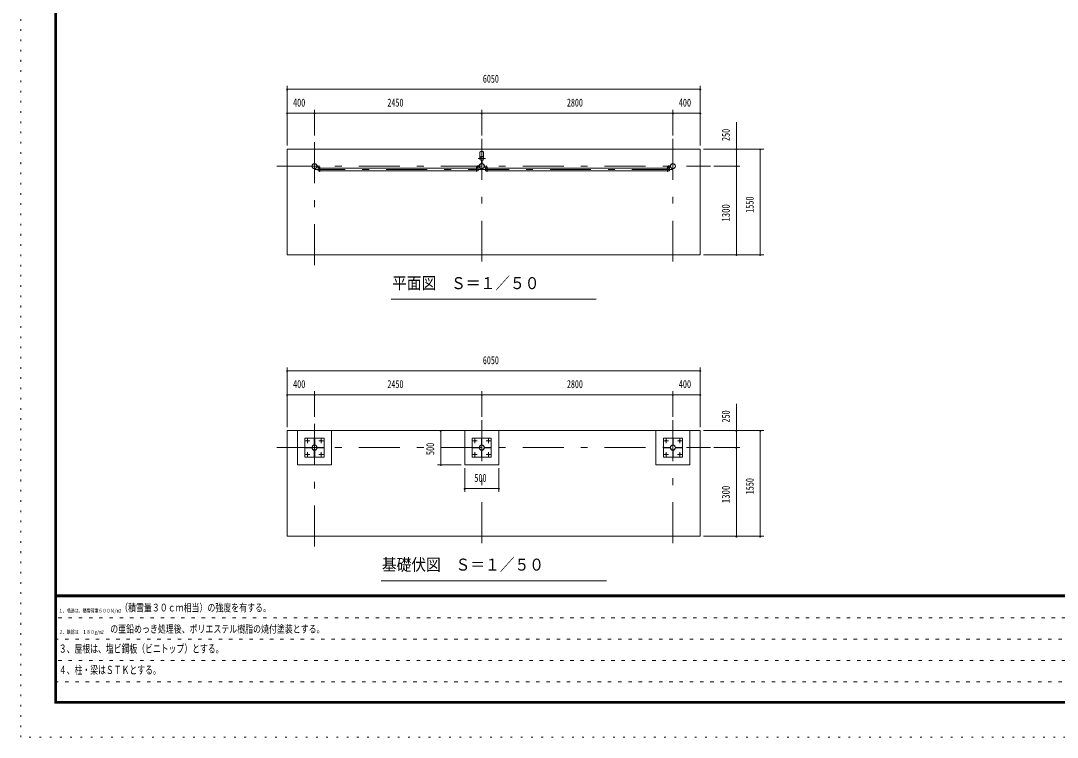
# Model space of a CAD drawing. Units: millimetres, scale not verified. Extents: x -22986 to 22989, y -10500 to 10500.
# Drawn here: x -6711 to 8471, y -10500 to 0 of the extents above; entities that cross this region are included whole.
import ezdxf
from ezdxf.enums import TextEntityAlignment as Align

# ---------------------------------------------------------------- set-up
doc = ezdxf.new("R2010")
doc.units = ezdxf.units.MM
doc.header["$LTSCALE"] = 50
for name, pattern in [('USER1', [3, 1, -2]), ('USER3', [24, 12, -5, 2, -5]), ('USER4', [3, 0.5, -2.5])]:
    doc.linetypes.add(name, pattern=pattern)
doc.layers.add('0-1_0-F1TEXT', color=7, linetype='Continuous')
for name, color, linetype, lineweight in [('0-2_1-02BOLD', 7, 'Continuous', 18), ('0-3_1-22CENTER', 3, 'USER3', 18), ('0-5_1-52DIM', 3, 'Continuous', 18), ('0-C_F-F4PAPAER', 5, 'Continuous', 18), ('0-D_F-E_J_ADD', 5, 'USER4', 18)]:
    doc.layers.add(name, color=color, linetype=linetype, lineweight=lineweight)
doc.styles.add('ＭＳ ゴシック', font='')
doc.styles.get('ＭＳ ゴシック').set_extended_font_data('MS Gothic')

msp = doc.modelspace()

# ---------------------------------------------------------------- linework, layer by layer
at = {"layer": '0-2_1-02BOLD'}
for p, q in [((14.26, -1924.63), (14.26, -2009.21)), ((69.26, -2009.21), (69.26, -1924.63)), ((37.16, -2090.85), (37.16, -2047.47)), ((38.76, -2046.07), (38.76, -2092.3)), ((44.76, -2092.3), (44.76, -2046.07)), ((46.36, -2047.47), (46.36, -2090.85)), ((2803.61, -2118.33), (2803.61, -2138.33)), ((-2335.29, -2140.33), (-2364.89, -2140.33)), ((-2364.89, -2143.53), (-2335.29, -2143.53)), ((-36.39, -2158.13), (-2330.09, -2158.13)), ((-2330.09, -2200.83), (-36.39, -2200.83)), ((-10.74, -2158.13), (-33.19, -2158.13)), ((-1.59, -2140.33), (-31.19, -2140.33)), ((-31.19, -2143.53), (-1.59, -2143.53)), ((85.11, -2140.33), (114.71, -2140.33)), ((114.71, -2143.53), (85.11, -2143.53)), ((119.91, -2158.13), (2763.61, -2158.13)), ((2763.61, -2200.83), (119.91, -2200.83)), ((2766.81, -2158.13), (2789.26, -2158.13)), ((2798.41, -2140.33), (2768.81, -2140.33)), ((2768.81, -2143.53), (2798.41, -2143.53)), ((-2405.24, -6197.18), (-2411.24, -6197.18)), ((44.76, -6197.18), (38.76, -6197.18)), ((2844.76, -6197.18), (2838.76, -6197.18)), ((-2466.39, -6252.33), (-2466.39, -6258.33)), ((-2411.24, -6313.48), (-2405.24, -6313.48)), ((-2350.09, -6258.33), (-2350.09, -6252.33)), ((-16.39, -6252.33), (-16.39, -6258.33)), ((38.76, -6313.48), (44.76, -6313.48)), ((99.91, -6258.33), (99.91, -6252.33)), ((2783.61, -6252.33), (2783.61, -6258.33)), ((2838.76, -6313.48), (2844.76, -6313.48)), ((2899.91, -6258.33), (2899.91, -6252.33))]:
    msp.add_line(p, q, dxfattribs=at)
for points in [[(3241.75, -1880.33), (-2808.24, -1880.33), (-2808.24, -3430.33), (3241.75, -3430.33)], [(-2808.24, -6005.33), (-2808.24, -7555.33), (3241.76, -7555.33), (3241.76, -6005.33)], [(-2268.24, -6115.33), (-2268.24, -6395.33), (-2548.24, -6395.33), (-2548.24, -6115.33)], [(-2405.24, -6117.18), (-2411.24, -6117.18), (-2411.24, -6217.18), (-2405.24, -6217.18)], [(181.76, -6115.33), (181.76, -6395.33), (-98.24, -6395.33), (-98.24, -6115.33)], [(44.76, -6117.18), (44.76, -6217.18), (38.76, -6217.18), (38.76, -6117.18)], [(2701.76, -6115.33), (2701.76, -6395.33), (2981.76, -6395.33), (2981.76, -6115.33)], [(2844.76, -6217.18), (2838.76, -6217.18), (2838.76, -6117.18), (2844.76, -6117.18)], [(-2446.39, -6252.33), (-2446.39, -6258.33), (-2546.39, -6258.33), (-2546.39, -6252.33)], [(-2411.24, -6293.48), (-2405.24, -6293.48), (-2405.24, -6393.48), (-2411.24, -6393.48)], [(-2370.09, -6258.33), (-2270.09, -6258.33), (-2270.09, -6252.33), (-2370.09, -6252.33)], [(3.61, -6252.33), (-96.39, -6252.33), (-96.39, -6258.33), (3.61, -6258.33)], [(38.76, -6293.48), (38.76, -6393.48), (44.76, -6393.48), (44.76, -6293.48)], [(79.91, -6258.33), (179.91, -6258.33), (179.91, -6252.33), (79.91, -6252.33)], [(2703.61, -6252.33), (2703.61, -6258.33), (2803.61, -6258.33), (2803.61, -6252.33)], [(2838.76, -6293.48), (2838.76, -6393.48), (2844.76, -6393.48), (2844.76, -6293.48)], [(2879.91, -6258.33), (2979.91, -6258.33), (2979.91, -6252.33), (2879.91, -6252.33)]]:
    msp.add_lwpolyline(points, close=True, dxfattribs=at)
for points in [[(-2366.89, -2138.33), (-2366.89, -2118.33), (-2370.09, -2118.33), (-2370.09, -2138.33)], [(3.61, -2138.33), (3.61, -2118.33), (0.41, -2118.33), (0.41, -2138.33)], [(83.11, -2138.33), (83.11, -2118.33), (79.91, -2118.33), (79.91, -2138.33)], [(2800.41, -2138.33), (2800.41, -2118.33), (2803.61, -2118.33)], [(-2333.29, -2158.13), (-2355.74, -2158.13), (-2355.74, -2200.83), (-2333.29, -2200.83)], [(-2333.29, -2145.53), (-2333.29, -2211.33), (-2330.09, -2211.33), (-2330.09, -2145.53)], [(-33.19, -2145.53), (-33.19, -2211.33), (-36.39, -2211.33), (-36.39, -2145.53)], [(-33.19, -2200.83), (-10.74, -2200.83), (-10.74, -2158.13)], [(116.71, -2200.83), (94.26, -2200.83), (94.26, -2158.13), (116.71, -2158.13)], [(119.91, -2145.53), (119.91, -2211.33), (116.71, -2211.33), (116.71, -2145.53)], [(2766.81, -2145.53), (2766.81, -2211.33), (2763.61, -2211.33), (2763.61, -2145.53)], [(2789.26, -2158.13), (2789.26, -2200.83), (2766.81, -2200.83)], [(-2158.24, -6005.33), (-2158.24, -6505.33), (-2658.24, -6505.33), (-2658.24, -6005.33)], [(-208.24, -6005.33), (-208.24, -6505.33), (291.76, -6505.33), (291.76, -6005.33)], [(2591.76, -6005.33), (2591.76, -6505.33), (3091.76, -6505.33), (3091.76, -6005.33)]]:
    msp.add_lwpolyline(points, dxfattribs=at)
for centre, radius in [((-2408.24, -2130.33), 38.15), ((-2408.24, -2130.33), 35.35), ((41.76, -2130.33), 38.15), ((41.76, -2130.33), 35.35), ((41.76, -2018.73), 27.5), ((41.76, -1987.38), 2.25), ((2841.76, -2130.33), 38.15), ((2841.76, -2130.33), 35.35), ((41.76, -2172.33), 2.25), ((-2508.24, -6155.33), 8), ((-2408.24, -6255.33), 38.15), ((-2408.24, -6255.33), 35.35), ((-2308.24, -6155.33), 8), ((-58.24, -6155.33), 8), ((41.76, -6255.33), 38.15), ((41.76, -6255.33), 35.35), ((141.76, -6155.33), 8), ((2741.76, -6155.33), 8), ((2841.76, -6255.33), 38.15), ((2841.76, -6255.33), 35.35), ((2941.76, -6155.33), 8), ((-2508.24, -6355.33), 8), ((-2308.24, -6355.33), 8), ((-58.24, -6355.33), 8), ((141.76, -6355.33), 8), ((2741.76, -6355.33), 8), ((2941.76, -6355.33), 8)]:
    msp.add_circle(centre, radius, dxfattribs=at)
for centre, radius, start, end in [((41.76, -1960.13), 44.9, 52.23546, 127.76454), ((41.76, -2130.33), 39.75, 96.65186, 270), ((41.76, -2018.73), 29.1, 90, 260.90512), ((41.76, -2036.13), 44.9, 109.58864, 127.76454), ((41.76, -1987.38), 3.85, 270, 218.65778), ((41.76, -2018.73), 29.1, 279.09488, 84.06984), ((41.76, -2130.33), 39.75, 274.38264, 83.35706), ((41.76, -2036.13), 44.9, 52.23546, 70.41136), ((-2364.89, -2138.33), 5.2, 180, 270), ((-2364.89, -2138.33), 2, 180, 270), ((-2335.29, -2145.53), 5.2, 0, 90), ((-2335.29, -2145.53), 2, 0, 90), ((-31.19, -2145.53), 5.2, 90, 180), ((-31.19, -2145.53), 2, 90, 180), ((-1.59, -2138.33), 2, 270, 0), ((-1.59, -2138.33), 5.2, 270, 0), ((41.76, -2172.33), 3.85, 142.09248, 90), ((85.11, -2138.33), 5.2, 180, 270), ((85.11, -2138.33), 2, 180, 270), ((114.71, -2145.53), 5.2, 0, 90), ((114.71, -2145.53), 2, 0, 90), ((2768.81, -2145.53), 5.2, 90, 180), ((2768.81, -2145.53), 2, 90, 180), ((2798.41, -2138.33), 2, 270, 0), ((2798.41, -2138.33), 5.2, 270, 0)]:
    msp.add_arc(centre, radius, start, end, dxfattribs=at)
at = {"layer": '0-3_1-22CENTER'}
for p, q in [((-2408.24, -3580.33), (-2408.24, -1730.33)), ((41.76, -1730.33), (41.76, -3580.33)), ((2841.76, -1730.33), (2841.76, -3580.33)), ((-2345.09, -2163.13), (-2345.09, -2121.33)), ((-21.39, -2121.33), (-21.39, -2163.13)), ((-13.24, -2018.73), (96.76, -2018.73)), ((52.52, -2069.21), (31, -2069.21)), ((104.91, -2163.13), (104.91, -2121.33)), ((2778.61, -2121.33), (2778.61, -2163.13)), ((-2958.24, -2130.33), (3391.76, -2130.33)), ((2841.76, -2179.48), (-2408.24, -2179.48)), ((-2408.24, -7705.33), (-2408.24, -5855.33)), ((41.76, -5855.33), (41.76, -7705.33)), ((2841.76, -5855.33), (2841.76, -7705.33)), ((-2474.09, -6155.33), (-2542.38, -6155.33)), ((-2508.24, -6121.19), (-2508.24, -6189.48)), ((-2274.1, -6155.33), (-2342.38, -6155.33)), ((-2308.24, -6189.47), (-2308.24, -6121.19)), ((-24.09, -6155.33), (-92.38, -6155.33)), ((-58.24, -6121.19), (-58.24, -6189.48)), ((107.62, -6155.33), (175.91, -6155.33)), ((141.76, -6189.47), (141.76, -6121.19)), ((2775.91, -6155.33), (2707.62, -6155.33)), ((2741.76, -6121.19), (2741.76, -6189.48)), ((2907.61, -6155.33), (2975.9, -6155.33)), ((2941.76, -6189.47), (2941.76, -6121.19)), ((-2958.24, -6255.33), (3391.75, -6255.33)), ((-2542.38, -6355.33), (-2474.09, -6355.33)), ((-2508.24, -6389.47), (-2508.24, -6321.19)), ((-2342.38, -6355.33), (-2274.1, -6355.33)), ((-2308.24, -6321.19), (-2308.24, -6389.47)), ((-24.09, -6355.33), (-92.38, -6355.33)), ((-58.24, -6321.19), (-58.24, -6389.47)), ((175.91, -6355.33), (107.62, -6355.33)), ((141.76, -6389.47), (141.76, -6321.19)), ((2707.62, -6355.33), (2775.91, -6355.33)), ((2741.76, -6321.19), (2741.76, -6389.47)), ((2975.9, -6355.33), (2907.61, -6355.33)), ((2941.76, -6389.47), (2941.76, -6321.19))]:
    msp.add_line(p, q, dxfattribs=at)
at = {"layer": '0-5_1-52DIM'}
for p, q in [((-2798.24, -1005.33), (-2818.24, -1005.33)), ((-2808.24, -955.33), (-2808.24, -1830.33)), ((-2808.24, -1005.33), (3241.75, -1005.33)), ((3251.75, -1005.33), (3231.75, -1005.33)), ((3241.75, -1830.33), (3241.75, -955.33)), ((-2798.24, -1355.33), (-2818.24, -1355.33)), ((-2808.24, -1355.33), (-2408.24, -1355.33)), ((-2398.24, -1355.33), (-2418.24, -1355.33)), ((-2408.24, -1680.33), (-2408.24, -1305.33)), ((-2408.24, -1355.33), (41.76, -1355.33)), ((51.76, -1355.33), (31.76, -1355.33)), ((41.76, -1680.33), (41.76, -1305.33)), ((41.76, -1355.33), (2841.76, -1355.33)), ((2851.76, -1355.33), (2831.76, -1355.33)), ((2841.76, -1305.33), (2841.76, -1680.33)), ((2841.76, -1355.33), (3241.75, -1355.33)), ((3251.75, -1355.33), (3231.75, -1355.33)), ((3771.76, -1880.33), (3771.76, -1487.83)), ((4171.76, -1880.33), (3291.75, -1880.33)), ((3781.75, -1880.33), (3761.75, -1880.33)), ((3771.75, -2130.33), (3771.75, -1880.33)), ((4131.76, -1880.33), (4111.76, -1880.33)), ((4121.76, -1880.33), (4121.76, -3430.33)), ((3441.76, -2130.33), (3821.75, -2130.33)), ((3781.75, -2130.33), (3761.75, -2130.33)), ((3771.75, -3430.33), (3771.75, -2130.33)), ((3291.75, -3430.33), (4171.76, -3430.33)), ((3781.75, -3430.33), (3761.75, -3430.33)), ((4131.76, -3430.33), (4111.76, -3430.33)), ((1716.76, -4080.33), (-1283.24, -4080.33)), ((-2798.24, -5130.33), (-2818.24, -5130.33)), ((-2808.24, -5080.33), (-2808.24, -5955.33)), ((-2808.24, -5130.33), (3241.76, -5130.33)), ((3251.76, -5130.33), (3231.76, -5130.33)), ((3241.76, -5955.33), (3241.76, -5080.33)), ((-2408.24, -5805.33), (-2408.24, -5430.33)), ((41.76, -5805.33), (41.76, -5430.33)), ((2841.76, -5430.33), (2841.76, -5805.33)), ((-2798.24, -5480.33), (-2818.24, -5480.33)), ((-2808.24, -5480.33), (-2408.24, -5480.33)), ((-2398.24, -5480.33), (-2418.24, -5480.33)), ((-2408.24, -5480.33), (41.76, -5480.33)), ((51.76, -5480.33), (31.76, -5480.33)), ((41.76, -5480.33), (2841.76, -5480.33)), ((2851.76, -5480.33), (2831.76, -5480.33)), ((2841.76, -5480.33), (3241.76, -5480.33)), ((3251.76, -5480.33), (3231.76, -5480.33)), ((3771.75, -6005.33), (3771.75, -5612.83)), ((-258.24, -6005.33), (-608.24, -6005.33)), ((-548.24, -6005.33), (-568.24, -6005.33)), ((-558.24, -6505.33), (-558.24, -6005.33)), ((4171.76, -6005.33), (3291.76, -6005.33)), ((3781.75, -6005.33), (3761.75, -6005.33)), ((3771.75, -6255.33), (3771.75, -6005.33)), ((4131.76, -6005.33), (4111.76, -6005.33)), ((4121.76, -6005.33), (4121.76, -7555.33)), ((3441.75, -6255.33), (3821.75, -6255.33)), ((3781.75, -6255.33), (3761.75, -6255.33)), ((3771.75, -7555.33), (3771.75, -6255.33)), ((-258.24, -6505.33), (-608.24, -6505.33)), ((-548.24, -6505.33), (-568.24, -6505.33)), ((-208.24, -6555.33), (-208.24, -6905.33)), ((291.76, -6905.33), (291.76, -6555.33)), ((-198.24, -6855.33), (-218.24, -6855.33)), ((-208.24, -6855.33), (291.76, -6855.33)), ((301.76, -6855.33), (281.76, -6855.33)), ((3291.76, -7555.33), (4171.76, -7555.33)), ((3781.75, -7555.33), (3761.75, -7555.33)), ((4131.76, -7555.33), (4111.76, -7555.33)), ((-1433.24, -8205.33), (1866.76, -8205.33))]:
    msp.add_line(p, q, dxfattribs=at)
for centre in [(-2808.24, -1005.33), (3241.75, -1005.33), (-2808.24, -1355.33), (-2408.24, -1355.33), (41.76, -1355.33), (2841.76, -1355.33), (3241.75, -1355.33), (3771.75, -1880.33), (4121.76, -1880.33), (3771.75, -2130.33), (3771.75, -3430.33), (4121.76, -3430.33), (-2808.24, -5130.33), (3241.76, -5130.33), (-2808.24, -5480.33), (-2408.24, -5480.33), (41.76, -5480.33), (2841.76, -5480.33), (3241.76, -5480.33), (-558.24, -6005.33), (3771.75, -6005.33), (4121.76, -6005.33), (3771.75, -6255.33), (-558.24, -6505.33), (-208.24, -6855.33), (291.76, -6855.33), (3771.75, -7555.33), (4121.76, -7555.33)]:
    msp.add_arc(centre, 10, 180, 0, dxfattribs=at)
at = {"layer": '0-C_F-F4PAPAER'}
for p, q in [((22464.1, -8415), (-6185.9, -8415)), ((-6185.9, -8417.5), (22464.1, -8417.5)), ((22464.1, -8420), (-6185.9, -8420)), ((-6185.9, -8422.5), (22464.1, -8422.5)), ((22464.1, -8425), (-6185.9, -8425)), ((-6185.9, -8427.5), (22464.1, -8427.5)), ((22464.1, -8430), (-6185.9, -8430)), ((-6185.9, -8432.5), (22464.1, -8432.5)), ((22464.1, -8435), (-6185.9, -8435)), ((-6185.9, -8437.5), (22464.1, -8437.5)), ((22464.1, -8440), (-6185.9, -8440))]:
    msp.add_line(p, q, dxfattribs=at)
at = {"layer": '0-C_F-F4PAPAER', "color": 6, "linetype": 'USER1'}
for p, q in [((12039.1, -8752), (-6210.9, -8752)), ((-6210.9, -9064), (12039.1, -9064)), ((12039.1, -9376), (-6210.9, -9376)), ((-6210.9, -9688), (9531.1, -9688))]:
    msp.add_line(p, q, dxfattribs=at)
at = {"layer": '0-C_F-F4PAPAER'}
for points in [[(22489.1, -10000), (-6210.9, -10000), (-6210.9, 10100), (22489.1, 10100)], [(22486.6, -9997.5), (22486.6, 10097.5), (-6208.4, 10097.5), (-6208.4, -9997.5)], [(22484.1, -9995), (-6205.9, -9995), (-6205.9, 10095), (22484.1, 10095)], [(22481.6, -9992.5), (22481.6, 10092.5), (-6203.4, 10092.5), (-6203.4, -9992.5)], [(22479.1, -9990), (-6200.9, -9990), (-6200.9, 10090), (22479.1, 10090)], [(22476.6, -9987.5), (22476.6, 10087.5), (-6198.4, 10087.5), (-6198.4, -9987.5)], [(22474.1, -9985), (-6195.9, -9985), (-6195.9, 10085), (22474.1, 10085)], [(22471.6, -9982.5), (-6193.4, -9982.5), (-6193.4, 10082.5), (22471.6, 10082.5)], [(22469.1, -9980), (22469.1, 10080), (-6190.9, 10080), (-6190.9, -9980)], [(22466.6, -9977.5), (22466.6, 10077.5), (-6188.4, 10077.5), (-6188.4, -9977.5)], [(22464.1, -9975), (22464.1, 10075), (-6185.9, 10075), (-6185.9, -9975)]]:
    msp.add_lwpolyline(points, close=True, dxfattribs=at)
at = {"layer": '0-D_F-E_J_ADD'}
msp.add_lwpolyline([(22989.1, -10500), (-6710.9, -10500), (-6710.9, 10500), (22989.1, 10500)], close=True, dxfattribs=at)

# ---------------------------------------------------------------- texts
at = {"layer": '0-1_0-F1TEXT', "style": 'ＭＳ ゴシック'}
for s, height, width, p in [('１、構造は、積雪荷重６００Ｎ/m2', 55.35, 0.75, (-6152.9, -8690)), ('（積雪量３０ｃｍ相当）の強度を有する。', 110.7, 0.75, (-5255.3, -8690)), ('２、鉄部は\u3000１８０g/m2', 55.35, 0.75, (-6152.9, -9002)), ('\u3000の亜鉛めっき処理後、ポリエステル樹脂の焼付塗装とする。', 110.7, 0.75, (-5515.89, -9002)), ('３、屋根は、塩ビ鋼板（ビニトップ）とする。', 117.2, 0.7, (-6152.9, -9296.24)), ('４、柱・梁はＳＴＫとする。', 117.2, 0.7, (-6152.9, -9608.23))]:
    msp.add_text(s, height=height, dxfattribs=dict(at, width=width)).set_placement(p, align=Align.BOTTOM_LEFT)
at = {"layer": '0-5_1-52DIM', "color": 7, "style": 'ＭＳ ゴシック'}
for s, height, width, p in [('6050', 117.2, 0.7, (58.29, -943.33)), ('400', 117.2, 0.75, (-2721.89, -1293.33)), ('2450', 117.2, 0.7, (-1340.11, -1293.33)), ('2800', 117.2, 0.7, (1289.15, -1293.33)), ('400', 117.2, 0.75, (2928.11, -1293.33)), ('平面図\u3000Ｓ＝１／５０', 175.8, 0.9, (-1271.24, -3985.68)), ('6050', 117.2, 0.7, (58.29, -5068.33)), ('400', 117.2, 0.75, (-2721.88, -5418.33)), ('2450', 117.2, 0.7, (-1340.11, -5418.33)), ('2800', 117.2, 0.7, (1289.16, -5418.33)), ('400', 117.2, 0.75, (2928.11, -5418.33)), ('500', 117.2, 0.75, (-67.22, -6793.33)), ('基礎伏図\u3000Ｓ＝１／５０', 175.8, 0.9, (-1421.24, -8110.68))]:
    msp.add_text(s, height=height, dxfattribs=dict(at, width=width)).set_placement(p, align=Align.BOTTOM_LEFT)
for s, width, p in [('250', 0.65, (3709.76, -1763.01)), ('1300', 0.8, (3709.75, -2943.59)), ('1550', 0.75, (4059.76, -2815.34)), ('250', 0.65, (3709.75, -5888.01)), ('500', 0.75, (-620.24, -6364.31)), ('1300', 0.8, (3709.75, -7068.59)), ('1550', 0.75, (4059.76, -6940.34))]:
    msp.add_text(s, height=117.2, rotation=90, dxfattribs=dict(at, width=width)).set_placement(p, align=Align.BOTTOM_LEFT)

doc.saveas('drawing.dxf')
